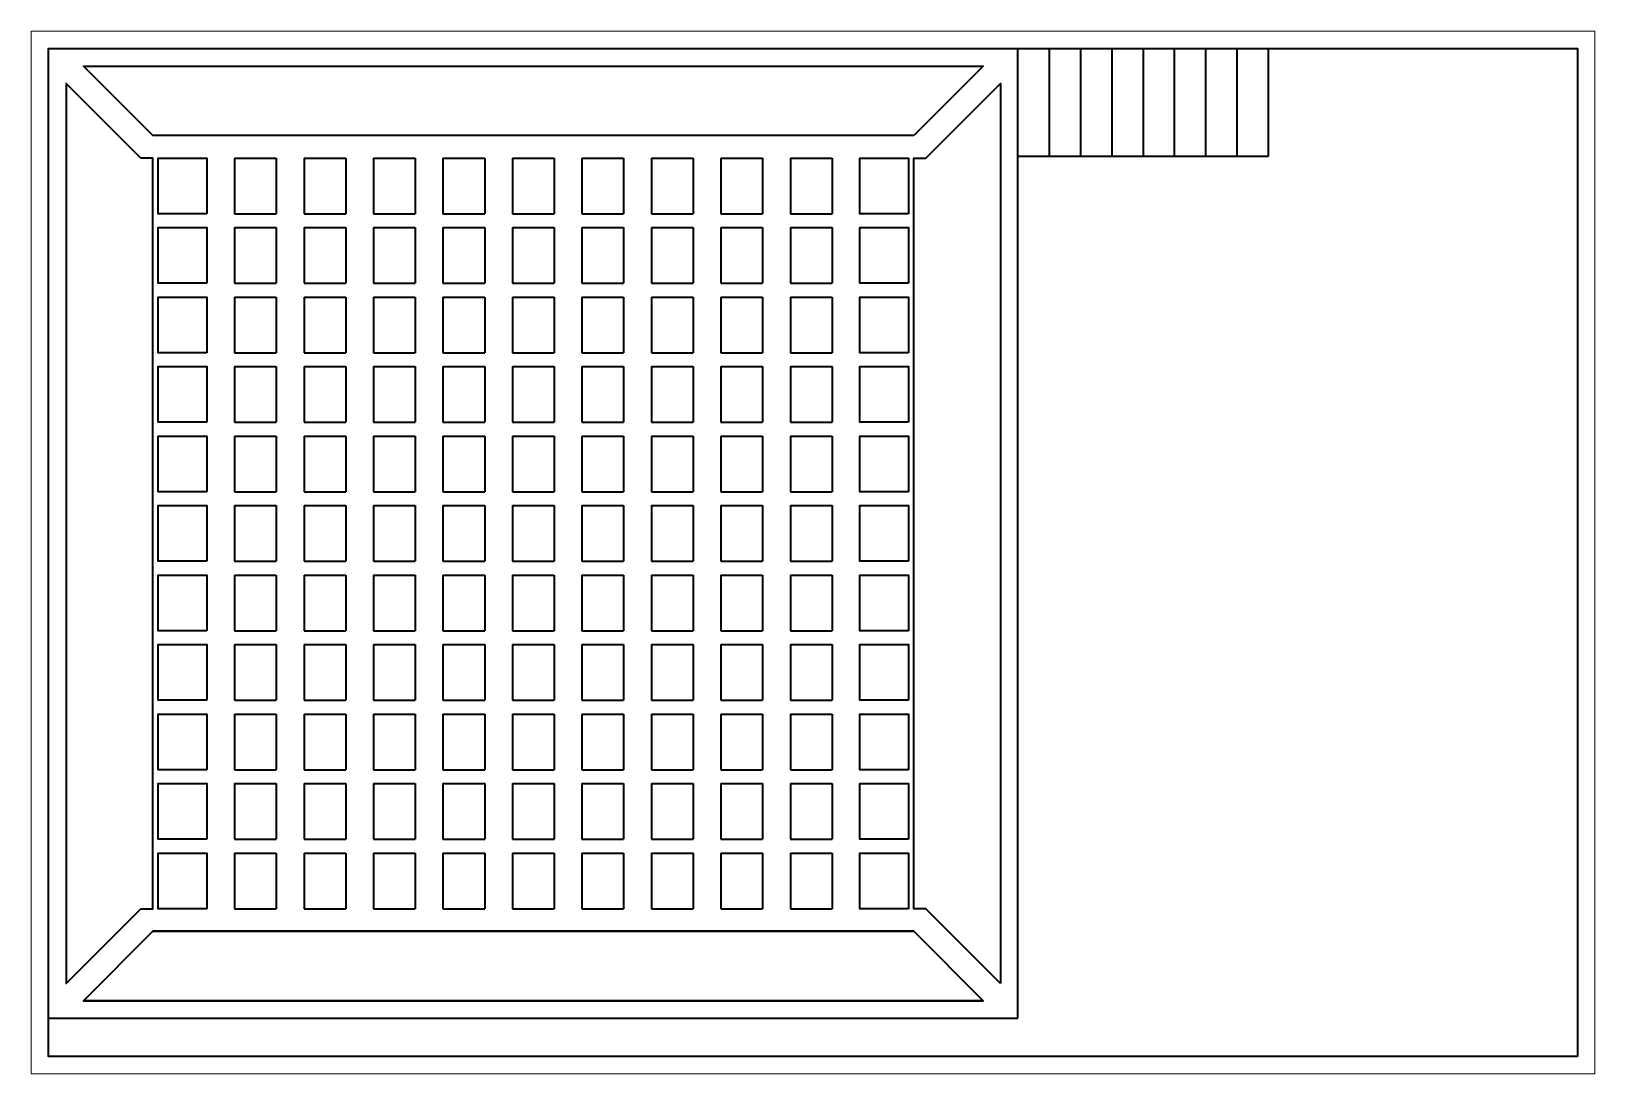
# Model space of a CAD drawing. Header units: inches. Extents: x -1539 to -150, y 1600 to 2524.
# Drawn here: x -1538.7 to -1088.7, y 1900.3 to 2200.3 of the extents above; entities that cross this region are included whole.
import ezdxf

# ---------------------------------------------------------------- set-up
doc = ezdxf.new("R2010")
doc.units = ezdxf.units.IN
doc.header["$MEASUREMENT"] = 0
doc.layers.add('01_SNIJLIJNEN', color=7, linetype='Continuous')
doc.layers.add('04_WERKBLAD', color=7, linetype='Continuous')

# ---------------------------------------------------------------- blocks, each defined once
blk = doc.blocks.new('block 3')
at = {"layer": '01_SNIJLIJNEN', "color": 177, "lineweight": 35, "true_color": 0x2e3191}
for points in [[(-1480.19, 2163.84), (-1468.19, 2163.84)], [(-1480.19, 2163.84), (-1480.19, 2147.84)], [(-1468.19, 2163.84), (-1468.19, 2147.84)], [(-1480.19, 2147.84), (-1468.19, 2147.84)]]:
    blk.add_lwpolyline(points, dxfattribs=at)
blk = doc.blocks.new('block 4')
at = {"layer": '01_SNIJLIJNEN', "color": 177, "lineweight": 35, "true_color": 0x2e3191}
for points in [[(-1460.19, 2163.84), (-1448.19, 2163.84)], [(-1460.19, 2163.84), (-1460.19, 2147.84)], [(-1448.19, 2163.84), (-1448.19, 2147.84)], [(-1460.19, 2147.84), (-1448.19, 2147.84)]]:
    blk.add_lwpolyline(points, dxfattribs=at)
blk = doc.blocks.new('block 5')
at = {"layer": '01_SNIJLIJNEN', "color": 177, "lineweight": 35, "true_color": 0x2e3191}
for points in [[(-1440.19, 2163.84), (-1428.19, 2163.84)], [(-1440.19, 2163.84), (-1440.19, 2147.84)], [(-1428.19, 2163.84), (-1428.19, 2147.84)], [(-1440.19, 2147.84), (-1428.19, 2147.84)]]:
    blk.add_lwpolyline(points, dxfattribs=at)
blk = doc.blocks.new('block 6')
at = {"layer": '01_SNIJLIJNEN', "color": 177, "lineweight": 35, "true_color": 0x2e3191}
for points in [[(-1420.19, 2163.84), (-1408.19, 2163.84)], [(-1420.19, 2163.84), (-1420.19, 2147.84)], [(-1408.19, 2163.84), (-1408.19, 2147.84)], [(-1420.19, 2147.84), (-1408.19, 2147.84)]]:
    blk.add_lwpolyline(points, dxfattribs=at)
blk = doc.blocks.new('block 7')
at = {"layer": '01_SNIJLIJNEN', "color": 177, "lineweight": 35, "true_color": 0x2e3191}
for points in [[(-1400.19, 2163.84), (-1388.19, 2163.84)], [(-1400.19, 2163.84), (-1400.19, 2147.84)], [(-1388.19, 2163.84), (-1388.19, 2147.84)], [(-1400.19, 2147.84), (-1388.19, 2147.84)]]:
    blk.add_lwpolyline(points, dxfattribs=at)
blk = doc.blocks.new('block 8')
at = {"layer": '01_SNIJLIJNEN', "color": 177, "lineweight": 35, "true_color": 0x2e3191}
for points in [[(-1380.19, 2163.84), (-1368.19, 2163.84)], [(-1380.19, 2163.84), (-1380.19, 2147.84)], [(-1368.19, 2163.84), (-1368.19, 2147.84)], [(-1380.19, 2147.84), (-1368.19, 2147.84)]]:
    blk.add_lwpolyline(points, dxfattribs=at)
blk = doc.blocks.new('block 9')
at = {"layer": '01_SNIJLIJNEN', "color": 177, "lineweight": 35, "true_color": 0x2e3191}
for points in [[(-1360.19, 2163.84), (-1348.19, 2163.84)], [(-1360.19, 2163.84), (-1360.19, 2147.84)], [(-1348.19, 2163.84), (-1348.19, 2147.84)], [(-1360.19, 2147.84), (-1348.19, 2147.84)]]:
    blk.add_lwpolyline(points, dxfattribs=at)
blk = doc.blocks.new('block 10')
at = {"layer": '01_SNIJLIJNEN', "color": 177, "lineweight": 35, "true_color": 0x2e3191}
for points in [[(-1340.19, 2163.84), (-1328.19, 2163.84)], [(-1340.19, 2163.84), (-1340.19, 2147.84)], [(-1328.19, 2163.84), (-1328.19, 2147.84)], [(-1340.19, 2147.84), (-1328.19, 2147.84)]]:
    blk.add_lwpolyline(points, dxfattribs=at)
blk = doc.blocks.new('block 11')
at = {"layer": '01_SNIJLIJNEN', "color": 177, "lineweight": 35, "true_color": 0x2e3191}
for points in [[(-1320.19, 2163.84), (-1308.19, 2163.84)], [(-1320.19, 2163.84), (-1320.19, 2147.84)], [(-1308.19, 2163.84), (-1308.19, 2147.84)], [(-1320.19, 2147.84), (-1308.19, 2147.84)]]:
    blk.add_lwpolyline(points, dxfattribs=at)
blk = doc.blocks.new('block 2')
at = {"layer": '01_SNIJLIJNEN', "color": 177, "lineweight": 35, "true_color": 0x2e3191}
for points in [[(-1488.19, 2147.84), (-1502.19, 2147.84), (-1502.19, 2163.84), (-1488.19, 2163.84), (-1488.19, 2147.84)], [(-1286.19, 2147.84), (-1300.19, 2147.84), (-1300.19, 2163.84), (-1286.19, 2163.84), (-1286.19, 2147.84)]]:
    blk.add_lwpolyline(points, dxfattribs=at)
at = {"layer": '01_SNIJLIJNEN'}
for name in ['block 3', 'block 4', 'block 5', 'block 6', 'block 7', 'block 8', 'block 9', 'block 10', 'block 11']:
    blk.add_blockref(name, (0, 0), dxfattribs=at)
blk = doc.blocks.new('block 13')
at = {"layer": '01_SNIJLIJNEN', "color": 177, "lineweight": 35, "true_color": 0x2e3191}
for points in [[(-1480.19, 2143.84), (-1468.19, 2143.84)], [(-1480.19, 2143.84), (-1480.19, 2127.84)], [(-1468.19, 2143.84), (-1468.19, 2127.84)], [(-1480.19, 2127.84), (-1468.19, 2127.84)]]:
    blk.add_lwpolyline(points, dxfattribs=at)
blk = doc.blocks.new('block 14')
at = {"layer": '01_SNIJLIJNEN', "color": 177, "lineweight": 35, "true_color": 0x2e3191}
for points in [[(-1460.19, 2143.84), (-1448.19, 2143.84)], [(-1460.19, 2143.84), (-1460.19, 2127.84)], [(-1448.19, 2143.84), (-1448.19, 2127.84)], [(-1460.19, 2127.84), (-1448.19, 2127.84)]]:
    blk.add_lwpolyline(points, dxfattribs=at)
blk = doc.blocks.new('block 15')
at = {"layer": '01_SNIJLIJNEN', "color": 177, "lineweight": 35, "true_color": 0x2e3191}
for points in [[(-1440.19, 2143.84), (-1428.19, 2143.84)], [(-1440.19, 2143.84), (-1440.19, 2127.84)], [(-1428.19, 2143.84), (-1428.19, 2127.84)], [(-1440.19, 2127.84), (-1428.19, 2127.84)]]:
    blk.add_lwpolyline(points, dxfattribs=at)
blk = doc.blocks.new('block 16')
at = {"layer": '01_SNIJLIJNEN', "color": 177, "lineweight": 35, "true_color": 0x2e3191}
for points in [[(-1420.19, 2143.84), (-1408.19, 2143.84)], [(-1420.19, 2143.84), (-1420.19, 2127.84)], [(-1408.19, 2143.84), (-1408.19, 2127.84)], [(-1420.19, 2127.84), (-1408.19, 2127.84)]]:
    blk.add_lwpolyline(points, dxfattribs=at)
blk = doc.blocks.new('block 17')
at = {"layer": '01_SNIJLIJNEN', "color": 177, "lineweight": 35, "true_color": 0x2e3191}
for points in [[(-1400.19, 2143.84), (-1388.19, 2143.84)], [(-1400.19, 2143.84), (-1400.19, 2127.84)], [(-1388.19, 2143.84), (-1388.19, 2127.84)], [(-1400.19, 2127.84), (-1388.19, 2127.84)]]:
    blk.add_lwpolyline(points, dxfattribs=at)
blk = doc.blocks.new('block 18')
at = {"layer": '01_SNIJLIJNEN', "color": 177, "lineweight": 35, "true_color": 0x2e3191}
for points in [[(-1380.19, 2143.84), (-1368.19, 2143.84)], [(-1380.19, 2143.84), (-1380.19, 2127.84)], [(-1368.19, 2143.84), (-1368.19, 2127.84)], [(-1380.19, 2127.84), (-1368.19, 2127.84)]]:
    blk.add_lwpolyline(points, dxfattribs=at)
blk = doc.blocks.new('block 19')
at = {"layer": '01_SNIJLIJNEN', "color": 177, "lineweight": 35, "true_color": 0x2e3191}
for points in [[(-1360.19, 2143.84), (-1348.19, 2143.84)], [(-1360.19, 2143.84), (-1360.19, 2127.84)], [(-1348.19, 2143.84), (-1348.19, 2127.84)], [(-1360.19, 2127.84), (-1348.19, 2127.84)]]:
    blk.add_lwpolyline(points, dxfattribs=at)
blk = doc.blocks.new('block 20')
at = {"layer": '01_SNIJLIJNEN', "color": 177, "lineweight": 35, "true_color": 0x2e3191}
for points in [[(-1340.19, 2143.84), (-1328.19, 2143.84)], [(-1340.19, 2143.84), (-1340.19, 2127.84)], [(-1328.19, 2143.84), (-1328.19, 2127.84)], [(-1340.19, 2127.84), (-1328.19, 2127.84)]]:
    blk.add_lwpolyline(points, dxfattribs=at)
blk = doc.blocks.new('block 21')
at = {"layer": '01_SNIJLIJNEN', "color": 177, "lineweight": 35, "true_color": 0x2e3191}
for points in [[(-1320.19, 2143.84), (-1308.19, 2143.84)], [(-1320.19, 2143.84), (-1320.19, 2127.84)], [(-1308.19, 2143.84), (-1308.19, 2127.84)], [(-1320.19, 2127.84), (-1308.19, 2127.84)]]:
    blk.add_lwpolyline(points, dxfattribs=at)
blk = doc.blocks.new('block 12')
at = {"layer": '01_SNIJLIJNEN', "color": 177, "lineweight": 35, "true_color": 0x2e3191}
for points in [[(-1488.19, 2127.84), (-1502.19, 2127.84), (-1502.19, 2143.84), (-1488.19, 2143.84), (-1488.19, 2127.84)], [(-1286.19, 2127.84), (-1300.19, 2127.84), (-1300.19, 2143.84), (-1286.19, 2143.84), (-1286.19, 2127.84)]]:
    blk.add_lwpolyline(points, dxfattribs=at)
at = {"layer": '01_SNIJLIJNEN'}
for name in ['block 13', 'block 14', 'block 15', 'block 16', 'block 17', 'block 18', 'block 19', 'block 20', 'block 21']:
    blk.add_blockref(name, (0, 0), dxfattribs=at)
blk = doc.blocks.new('block 23')
at = {"layer": '01_SNIJLIJNEN', "color": 177, "lineweight": 35, "true_color": 0x2e3191}
for points in [[(-1480.19, 2123.84), (-1468.19, 2123.84)], [(-1480.19, 2123.84), (-1480.19, 2107.84)], [(-1468.19, 2123.84), (-1468.19, 2107.84)], [(-1480.19, 2107.84), (-1468.19, 2107.84)]]:
    blk.add_lwpolyline(points, dxfattribs=at)
blk = doc.blocks.new('block 24')
at = {"layer": '01_SNIJLIJNEN', "color": 177, "lineweight": 35, "true_color": 0x2e3191}
for points in [[(-1460.19, 2123.84), (-1448.19, 2123.84)], [(-1460.19, 2123.84), (-1460.19, 2107.84)], [(-1448.19, 2123.84), (-1448.19, 2107.84)], [(-1460.19, 2107.84), (-1448.19, 2107.84)]]:
    blk.add_lwpolyline(points, dxfattribs=at)
blk = doc.blocks.new('block 25')
at = {"layer": '01_SNIJLIJNEN', "color": 177, "lineweight": 35, "true_color": 0x2e3191}
for points in [[(-1440.19, 2123.84), (-1428.19, 2123.84)], [(-1440.19, 2123.84), (-1440.19, 2107.84)], [(-1428.19, 2123.84), (-1428.19, 2107.84)], [(-1440.19, 2107.84), (-1428.19, 2107.84)]]:
    blk.add_lwpolyline(points, dxfattribs=at)
blk = doc.blocks.new('block 26')
at = {"layer": '01_SNIJLIJNEN', "color": 177, "lineweight": 35, "true_color": 0x2e3191}
for points in [[(-1420.19, 2123.84), (-1408.19, 2123.84)], [(-1420.19, 2123.84), (-1420.19, 2107.84)], [(-1408.19, 2123.84), (-1408.19, 2107.84)], [(-1420.19, 2107.84), (-1408.19, 2107.84)]]:
    blk.add_lwpolyline(points, dxfattribs=at)
blk = doc.blocks.new('block 27')
at = {"layer": '01_SNIJLIJNEN', "color": 177, "lineweight": 35, "true_color": 0x2e3191}
for points in [[(-1400.19, 2123.84), (-1388.19, 2123.84)], [(-1400.19, 2123.84), (-1400.19, 2107.84)], [(-1388.19, 2123.84), (-1388.19, 2107.84)], [(-1400.19, 2107.84), (-1388.19, 2107.84)]]:
    blk.add_lwpolyline(points, dxfattribs=at)
blk = doc.blocks.new('block 28')
at = {"layer": '01_SNIJLIJNEN', "color": 177, "lineweight": 35, "true_color": 0x2e3191}
for points in [[(-1380.19, 2123.84), (-1368.19, 2123.84)], [(-1380.19, 2123.84), (-1380.19, 2107.84)], [(-1368.19, 2123.84), (-1368.19, 2107.84)], [(-1380.19, 2107.84), (-1368.19, 2107.84)]]:
    blk.add_lwpolyline(points, dxfattribs=at)
blk = doc.blocks.new('block 29')
at = {"layer": '01_SNIJLIJNEN', "color": 177, "lineweight": 35, "true_color": 0x2e3191}
for points in [[(-1360.19, 2123.84), (-1348.19, 2123.84)], [(-1360.19, 2123.84), (-1360.19, 2107.84)], [(-1348.19, 2123.84), (-1348.19, 2107.84)], [(-1360.19, 2107.84), (-1348.19, 2107.84)]]:
    blk.add_lwpolyline(points, dxfattribs=at)
blk = doc.blocks.new('block 30')
at = {"layer": '01_SNIJLIJNEN', "color": 177, "lineweight": 35, "true_color": 0x2e3191}
for points in [[(-1340.19, 2123.84), (-1328.19, 2123.84)], [(-1340.19, 2123.84), (-1340.19, 2107.84)], [(-1328.19, 2123.84), (-1328.19, 2107.84)], [(-1340.19, 2107.84), (-1328.19, 2107.84)]]:
    blk.add_lwpolyline(points, dxfattribs=at)
blk = doc.blocks.new('block 31')
at = {"layer": '01_SNIJLIJNEN', "color": 177, "lineweight": 35, "true_color": 0x2e3191}
for points in [[(-1320.19, 2123.84), (-1308.19, 2123.84)], [(-1320.19, 2123.84), (-1320.19, 2107.84)], [(-1308.19, 2123.84), (-1308.19, 2107.84)], [(-1320.19, 2107.84), (-1308.19, 2107.84)]]:
    blk.add_lwpolyline(points, dxfattribs=at)
blk = doc.blocks.new('block 22')
at = {"layer": '01_SNIJLIJNEN', "color": 177, "lineweight": 35, "true_color": 0x2e3191}
for points in [[(-1488.19, 2107.84), (-1502.19, 2107.84), (-1502.19, 2123.84), (-1488.19, 2123.84), (-1488.19, 2107.84)], [(-1286.19, 2107.84), (-1300.19, 2107.84), (-1300.19, 2123.84), (-1286.19, 2123.84), (-1286.19, 2107.84)]]:
    blk.add_lwpolyline(points, dxfattribs=at)
at = {"layer": '01_SNIJLIJNEN'}
for name in ['block 23', 'block 24', 'block 25', 'block 26', 'block 27', 'block 28', 'block 29', 'block 30', 'block 31']:
    blk.add_blockref(name, (0, 0), dxfattribs=at)
blk = doc.blocks.new('block 33')
at = {"layer": '01_SNIJLIJNEN', "color": 177, "lineweight": 35, "true_color": 0x2e3191}
for points in [[(-1480.19, 2103.84), (-1468.19, 2103.84)], [(-1480.19, 2103.84), (-1480.19, 2087.84)], [(-1468.19, 2103.84), (-1468.19, 2087.84)], [(-1480.19, 2087.84), (-1468.19, 2087.84)]]:
    blk.add_lwpolyline(points, dxfattribs=at)
blk = doc.blocks.new('block 34')
at = {"layer": '01_SNIJLIJNEN', "color": 177, "lineweight": 35, "true_color": 0x2e3191}
for points in [[(-1460.19, 2103.84), (-1448.19, 2103.84)], [(-1460.19, 2103.84), (-1460.19, 2087.84)], [(-1448.19, 2103.84), (-1448.19, 2087.84)], [(-1460.19, 2087.84), (-1448.19, 2087.84)]]:
    blk.add_lwpolyline(points, dxfattribs=at)
blk = doc.blocks.new('block 35')
at = {"layer": '01_SNIJLIJNEN', "color": 177, "lineweight": 35, "true_color": 0x2e3191}
for points in [[(-1440.19, 2103.84), (-1428.19, 2103.84)], [(-1440.19, 2103.84), (-1440.19, 2087.84)], [(-1428.19, 2103.84), (-1428.19, 2087.84)], [(-1440.19, 2087.84), (-1428.19, 2087.84)]]:
    blk.add_lwpolyline(points, dxfattribs=at)
blk = doc.blocks.new('block 36')
at = {"layer": '01_SNIJLIJNEN', "color": 177, "lineweight": 35, "true_color": 0x2e3191}
for points in [[(-1420.19, 2103.84), (-1408.19, 2103.84)], [(-1420.19, 2103.84), (-1420.19, 2087.84)], [(-1408.19, 2103.84), (-1408.19, 2087.84)], [(-1420.19, 2087.84), (-1408.19, 2087.84)]]:
    blk.add_lwpolyline(points, dxfattribs=at)
blk = doc.blocks.new('block 37')
at = {"layer": '01_SNIJLIJNEN', "color": 177, "lineweight": 35, "true_color": 0x2e3191}
for points in [[(-1400.19, 2103.84), (-1388.19, 2103.84)], [(-1400.19, 2103.84), (-1400.19, 2087.84)], [(-1388.19, 2103.84), (-1388.19, 2087.84)], [(-1400.19, 2087.84), (-1388.19, 2087.84)]]:
    blk.add_lwpolyline(points, dxfattribs=at)
blk = doc.blocks.new('block 38')
at = {"layer": '01_SNIJLIJNEN', "color": 177, "lineweight": 35, "true_color": 0x2e3191}
for points in [[(-1380.19, 2103.84), (-1368.19, 2103.84)], [(-1380.19, 2103.84), (-1380.19, 2087.84)], [(-1368.19, 2103.84), (-1368.19, 2087.84)], [(-1380.19, 2087.84), (-1368.19, 2087.84)]]:
    blk.add_lwpolyline(points, dxfattribs=at)
blk = doc.blocks.new('block 39')
at = {"layer": '01_SNIJLIJNEN', "color": 177, "lineweight": 35, "true_color": 0x2e3191}
for points in [[(-1360.19, 2103.84), (-1348.19, 2103.84)], [(-1360.19, 2103.84), (-1360.19, 2087.84)], [(-1348.19, 2103.84), (-1348.19, 2087.84)], [(-1360.19, 2087.84), (-1348.19, 2087.84)]]:
    blk.add_lwpolyline(points, dxfattribs=at)
blk = doc.blocks.new('block 40')
at = {"layer": '01_SNIJLIJNEN', "color": 177, "lineweight": 35, "true_color": 0x2e3191}
for points in [[(-1340.19, 2103.84), (-1328.19, 2103.84)], [(-1340.19, 2103.84), (-1340.19, 2087.84)], [(-1328.19, 2103.84), (-1328.19, 2087.84)], [(-1340.19, 2087.84), (-1328.19, 2087.84)]]:
    blk.add_lwpolyline(points, dxfattribs=at)
blk = doc.blocks.new('block 41')
at = {"layer": '01_SNIJLIJNEN', "color": 177, "lineweight": 35, "true_color": 0x2e3191}
for points in [[(-1320.19, 2103.84), (-1308.19, 2103.84)], [(-1320.19, 2103.84), (-1320.19, 2087.84)], [(-1308.19, 2103.84), (-1308.19, 2087.84)], [(-1320.19, 2087.84), (-1308.19, 2087.84)]]:
    blk.add_lwpolyline(points, dxfattribs=at)
blk = doc.blocks.new('block 32')
at = {"layer": '01_SNIJLIJNEN', "color": 177, "lineweight": 35, "true_color": 0x2e3191}
for points in [[(-1488.19, 2087.84), (-1502.19, 2087.84), (-1502.19, 2103.84), (-1488.19, 2103.84), (-1488.19, 2087.84)], [(-1286.19, 2087.84), (-1300.19, 2087.84), (-1300.19, 2103.84), (-1286.19, 2103.84), (-1286.19, 2087.84)]]:
    blk.add_lwpolyline(points, dxfattribs=at)
at = {"layer": '01_SNIJLIJNEN'}
for name in ['block 33', 'block 34', 'block 35', 'block 36', 'block 37', 'block 38', 'block 39', 'block 40', 'block 41']:
    blk.add_blockref(name, (0, 0), dxfattribs=at)
blk = doc.blocks.new('block 43')
at = {"layer": '01_SNIJLIJNEN', "color": 177, "lineweight": 35, "true_color": 0x2e3191}
for points in [[(-1480.19, 2083.84), (-1468.19, 2083.84)], [(-1480.19, 2083.84), (-1480.19, 2067.84)], [(-1468.19, 2083.84), (-1468.19, 2067.84)], [(-1480.19, 2067.84), (-1468.19, 2067.84)]]:
    blk.add_lwpolyline(points, dxfattribs=at)
blk = doc.blocks.new('block 44')
at = {"layer": '01_SNIJLIJNEN', "color": 177, "lineweight": 35, "true_color": 0x2e3191}
for points in [[(-1460.19, 2083.84), (-1448.19, 2083.84)], [(-1460.19, 2083.84), (-1460.19, 2067.84)], [(-1448.19, 2083.84), (-1448.19, 2067.84)], [(-1460.19, 2067.84), (-1448.19, 2067.84)]]:
    blk.add_lwpolyline(points, dxfattribs=at)
blk = doc.blocks.new('block 45')
at = {"layer": '01_SNIJLIJNEN', "color": 177, "lineweight": 35, "true_color": 0x2e3191}
for points in [[(-1440.19, 2083.84), (-1428.19, 2083.84)], [(-1440.19, 2083.84), (-1440.19, 2067.84)], [(-1428.19, 2083.84), (-1428.19, 2067.84)], [(-1440.19, 2067.84), (-1428.19, 2067.84)]]:
    blk.add_lwpolyline(points, dxfattribs=at)
blk = doc.blocks.new('block 46')
at = {"layer": '01_SNIJLIJNEN', "color": 177, "lineweight": 35, "true_color": 0x2e3191}
for points in [[(-1420.19, 2083.84), (-1408.19, 2083.84)], [(-1420.19, 2083.84), (-1420.19, 2067.84)], [(-1408.19, 2083.84), (-1408.19, 2067.84)], [(-1420.19, 2067.84), (-1408.19, 2067.84)]]:
    blk.add_lwpolyline(points, dxfattribs=at)
blk = doc.blocks.new('block 47')
at = {"layer": '01_SNIJLIJNEN', "color": 177, "lineweight": 35, "true_color": 0x2e3191}
for points in [[(-1400.19, 2083.84), (-1388.19, 2083.84)], [(-1400.19, 2083.84), (-1400.19, 2067.84)], [(-1388.19, 2083.84), (-1388.19, 2067.84)], [(-1400.19, 2067.84), (-1388.19, 2067.84)]]:
    blk.add_lwpolyline(points, dxfattribs=at)
blk = doc.blocks.new('block 48')
at = {"layer": '01_SNIJLIJNEN', "color": 177, "lineweight": 35, "true_color": 0x2e3191}
for points in [[(-1380.19, 2083.84), (-1368.19, 2083.84)], [(-1380.19, 2083.84), (-1380.19, 2067.84)], [(-1368.19, 2083.84), (-1368.19, 2067.84)], [(-1380.19, 2067.84), (-1368.19, 2067.84)]]:
    blk.add_lwpolyline(points, dxfattribs=at)
blk = doc.blocks.new('block 49')
at = {"layer": '01_SNIJLIJNEN', "color": 177, "lineweight": 35, "true_color": 0x2e3191}
for points in [[(-1360.19, 2083.84), (-1348.19, 2083.84)], [(-1360.19, 2083.84), (-1360.19, 2067.84)], [(-1348.19, 2083.84), (-1348.19, 2067.84)], [(-1360.19, 2067.84), (-1348.19, 2067.84)]]:
    blk.add_lwpolyline(points, dxfattribs=at)
blk = doc.blocks.new('block 50')
at = {"layer": '01_SNIJLIJNEN', "color": 177, "lineweight": 35, "true_color": 0x2e3191}
for points in [[(-1340.19, 2083.84), (-1328.19, 2083.84)], [(-1340.19, 2083.84), (-1340.19, 2067.84)], [(-1328.19, 2083.84), (-1328.19, 2067.84)], [(-1340.19, 2067.84), (-1328.19, 2067.84)]]:
    blk.add_lwpolyline(points, dxfattribs=at)
blk = doc.blocks.new('block 51')
at = {"layer": '01_SNIJLIJNEN', "color": 177, "lineweight": 35, "true_color": 0x2e3191}
for points in [[(-1320.19, 2083.84), (-1308.19, 2083.84)], [(-1320.19, 2083.84), (-1320.19, 2067.84)], [(-1308.19, 2083.84), (-1308.19, 2067.84)], [(-1320.19, 2067.84), (-1308.19, 2067.84)]]:
    blk.add_lwpolyline(points, dxfattribs=at)
blk = doc.blocks.new('block 42')
at = {"layer": '01_SNIJLIJNEN', "color": 177, "lineweight": 35, "true_color": 0x2e3191}
for points in [[(-1488.19, 2067.84), (-1502.19, 2067.84), (-1502.19, 2083.84), (-1488.19, 2083.84), (-1488.19, 2067.84)], [(-1286.19, 2067.84), (-1300.19, 2067.84), (-1300.19, 2083.84), (-1286.19, 2083.84), (-1286.19, 2067.84)]]:
    blk.add_lwpolyline(points, dxfattribs=at)
at = {"layer": '01_SNIJLIJNEN'}
for name in ['block 43', 'block 44', 'block 45', 'block 46', 'block 47', 'block 48', 'block 49', 'block 50', 'block 51']:
    blk.add_blockref(name, (0, 0), dxfattribs=at)
blk = doc.blocks.new('block 53')
at = {"layer": '01_SNIJLIJNEN', "color": 177, "lineweight": 35, "true_color": 0x2e3191}
for points in [[(-1480.19, 2063.84), (-1468.19, 2063.84)], [(-1480.19, 2063.84), (-1480.19, 2047.84)], [(-1468.19, 2063.84), (-1468.19, 2047.84)], [(-1480.19, 2047.84), (-1468.19, 2047.84)]]:
    blk.add_lwpolyline(points, dxfattribs=at)
blk = doc.blocks.new('block 54')
at = {"layer": '01_SNIJLIJNEN', "color": 177, "lineweight": 35, "true_color": 0x2e3191}
for points in [[(-1460.19, 2063.84), (-1448.19, 2063.84)], [(-1460.19, 2063.84), (-1460.19, 2047.84)], [(-1448.19, 2063.84), (-1448.19, 2047.84)], [(-1460.19, 2047.84), (-1448.19, 2047.84)]]:
    blk.add_lwpolyline(points, dxfattribs=at)
blk = doc.blocks.new('block 55')
at = {"layer": '01_SNIJLIJNEN', "color": 177, "lineweight": 35, "true_color": 0x2e3191}
for points in [[(-1440.19, 2063.84), (-1428.19, 2063.84)], [(-1440.19, 2063.84), (-1440.19, 2047.84)], [(-1428.19, 2063.84), (-1428.19, 2047.84)], [(-1440.19, 2047.84), (-1428.19, 2047.84)]]:
    blk.add_lwpolyline(points, dxfattribs=at)
blk = doc.blocks.new('block 56')
at = {"layer": '01_SNIJLIJNEN', "color": 177, "lineweight": 35, "true_color": 0x2e3191}
for points in [[(-1420.19, 2063.84), (-1408.19, 2063.84)], [(-1420.19, 2063.84), (-1420.19, 2047.84)], [(-1408.19, 2063.84), (-1408.19, 2047.84)], [(-1420.19, 2047.84), (-1408.19, 2047.84)]]:
    blk.add_lwpolyline(points, dxfattribs=at)
blk = doc.blocks.new('block 57')
at = {"layer": '01_SNIJLIJNEN', "color": 177, "lineweight": 35, "true_color": 0x2e3191}
for points in [[(-1400.19, 2063.84), (-1388.19, 2063.84)], [(-1400.19, 2063.84), (-1400.19, 2047.84)], [(-1388.19, 2063.84), (-1388.19, 2047.84)], [(-1400.19, 2047.84), (-1388.19, 2047.84)]]:
    blk.add_lwpolyline(points, dxfattribs=at)
blk = doc.blocks.new('block 58')
at = {"layer": '01_SNIJLIJNEN', "color": 177, "lineweight": 35, "true_color": 0x2e3191}
for points in [[(-1380.19, 2063.84), (-1368.19, 2063.84)], [(-1380.19, 2063.84), (-1380.19, 2047.84)], [(-1368.19, 2063.84), (-1368.19, 2047.84)], [(-1380.19, 2047.84), (-1368.19, 2047.84)]]:
    blk.add_lwpolyline(points, dxfattribs=at)
blk = doc.blocks.new('block 59')
at = {"layer": '01_SNIJLIJNEN', "color": 177, "lineweight": 35, "true_color": 0x2e3191}
for points in [[(-1360.19, 2063.84), (-1348.19, 2063.84)], [(-1360.19, 2063.84), (-1360.19, 2047.84)], [(-1348.19, 2063.84), (-1348.19, 2047.84)], [(-1360.19, 2047.84), (-1348.19, 2047.84)]]:
    blk.add_lwpolyline(points, dxfattribs=at)
blk = doc.blocks.new('block 60')
at = {"layer": '01_SNIJLIJNEN', "color": 177, "lineweight": 35, "true_color": 0x2e3191}
for points in [[(-1340.19, 2063.84), (-1328.19, 2063.84)], [(-1340.19, 2063.84), (-1340.19, 2047.84)], [(-1328.19, 2063.84), (-1328.19, 2047.84)], [(-1340.19, 2047.84), (-1328.19, 2047.84)]]:
    blk.add_lwpolyline(points, dxfattribs=at)
blk = doc.blocks.new('block 61')
at = {"layer": '01_SNIJLIJNEN', "color": 177, "lineweight": 35, "true_color": 0x2e3191}
for points in [[(-1320.19, 2063.84), (-1308.19, 2063.84)], [(-1320.19, 2063.84), (-1320.19, 2047.84)], [(-1308.19, 2063.84), (-1308.19, 2047.84)], [(-1320.19, 2047.84), (-1308.19, 2047.84)]]:
    blk.add_lwpolyline(points, dxfattribs=at)
blk = doc.blocks.new('block 52')
at = {"layer": '01_SNIJLIJNEN', "color": 177, "lineweight": 35, "true_color": 0x2e3191}
for points in [[(-1488.19, 2047.84), (-1502.19, 2047.84), (-1502.19, 2063.84), (-1488.19, 2063.84), (-1488.19, 2047.84)], [(-1286.19, 2047.84), (-1300.19, 2047.84), (-1300.19, 2063.84), (-1286.19, 2063.84), (-1286.19, 2047.84)]]:
    blk.add_lwpolyline(points, dxfattribs=at)
at = {"layer": '01_SNIJLIJNEN'}
for name in ['block 53', 'block 54', 'block 55', 'block 56', 'block 57', 'block 58', 'block 59', 'block 60', 'block 61']:
    blk.add_blockref(name, (0, 0), dxfattribs=at)
blk = doc.blocks.new('block 63')
at = {"layer": '01_SNIJLIJNEN', "color": 177, "lineweight": 35, "true_color": 0x2e3191}
for points in [[(-1480.19, 2043.84), (-1468.19, 2043.84)], [(-1480.19, 2043.84), (-1480.19, 2027.84)], [(-1468.19, 2043.84), (-1468.19, 2027.84)], [(-1480.19, 2027.84), (-1468.19, 2027.84)]]:
    blk.add_lwpolyline(points, dxfattribs=at)
blk = doc.blocks.new('block 64')
at = {"layer": '01_SNIJLIJNEN', "color": 177, "lineweight": 35, "true_color": 0x2e3191}
for points in [[(-1460.19, 2043.84), (-1448.19, 2043.84)], [(-1460.19, 2043.84), (-1460.19, 2027.84)], [(-1448.19, 2043.84), (-1448.19, 2027.84)], [(-1460.19, 2027.84), (-1448.19, 2027.84)]]:
    blk.add_lwpolyline(points, dxfattribs=at)
blk = doc.blocks.new('block 65')
at = {"layer": '01_SNIJLIJNEN', "color": 177, "lineweight": 35, "true_color": 0x2e3191}
for points in [[(-1440.19, 2043.84), (-1428.19, 2043.84)], [(-1440.19, 2043.84), (-1440.19, 2027.84)], [(-1428.19, 2043.84), (-1428.19, 2027.84)], [(-1440.19, 2027.84), (-1428.19, 2027.84)]]:
    blk.add_lwpolyline(points, dxfattribs=at)
blk = doc.blocks.new('block 66')
at = {"layer": '01_SNIJLIJNEN', "color": 177, "lineweight": 35, "true_color": 0x2e3191}
for points in [[(-1420.19, 2043.84), (-1408.19, 2043.84)], [(-1420.19, 2043.84), (-1420.19, 2027.84)], [(-1408.19, 2043.84), (-1408.19, 2027.84)], [(-1420.19, 2027.84), (-1408.19, 2027.84)]]:
    blk.add_lwpolyline(points, dxfattribs=at)
blk = doc.blocks.new('block 67')
at = {"layer": '01_SNIJLIJNEN', "color": 177, "lineweight": 35, "true_color": 0x2e3191}
for points in [[(-1400.19, 2043.84), (-1388.19, 2043.84)], [(-1400.19, 2043.84), (-1400.19, 2027.84)], [(-1388.19, 2043.84), (-1388.19, 2027.84)], [(-1400.19, 2027.84), (-1388.19, 2027.84)]]:
    blk.add_lwpolyline(points, dxfattribs=at)
blk = doc.blocks.new('block 68')
at = {"layer": '01_SNIJLIJNEN', "color": 177, "lineweight": 35, "true_color": 0x2e3191}
for points in [[(-1380.19, 2043.84), (-1368.19, 2043.84)], [(-1380.19, 2043.84), (-1380.19, 2027.84)], [(-1368.19, 2043.84), (-1368.19, 2027.84)], [(-1380.19, 2027.84), (-1368.19, 2027.84)]]:
    blk.add_lwpolyline(points, dxfattribs=at)
blk = doc.blocks.new('block 69')
at = {"layer": '01_SNIJLIJNEN', "color": 177, "lineweight": 35, "true_color": 0x2e3191}
for points in [[(-1360.19, 2043.84), (-1348.19, 2043.84)], [(-1360.19, 2043.84), (-1360.19, 2027.84)], [(-1348.19, 2043.84), (-1348.19, 2027.84)], [(-1360.19, 2027.84), (-1348.19, 2027.84)]]:
    blk.add_lwpolyline(points, dxfattribs=at)
blk = doc.blocks.new('block 70')
at = {"layer": '01_SNIJLIJNEN', "color": 177, "lineweight": 35, "true_color": 0x2e3191}
for points in [[(-1340.19, 2043.84), (-1328.19, 2043.84)], [(-1340.19, 2043.84), (-1340.19, 2027.84)], [(-1328.19, 2043.84), (-1328.19, 2027.84)], [(-1340.19, 2027.84), (-1328.19, 2027.84)]]:
    blk.add_lwpolyline(points, dxfattribs=at)
blk = doc.blocks.new('block 71')
at = {"layer": '01_SNIJLIJNEN', "color": 177, "lineweight": 35, "true_color": 0x2e3191}
for points in [[(-1320.19, 2043.84), (-1308.19, 2043.84)], [(-1320.19, 2043.84), (-1320.19, 2027.84)], [(-1308.19, 2043.84), (-1308.19, 2027.84)], [(-1320.19, 2027.84), (-1308.19, 2027.84)]]:
    blk.add_lwpolyline(points, dxfattribs=at)
blk = doc.blocks.new('block 62')
at = {"layer": '01_SNIJLIJNEN', "color": 177, "lineweight": 35, "true_color": 0x2e3191}
for points in [[(-1488.19, 2027.84), (-1502.19, 2027.84), (-1502.19, 2043.84), (-1488.19, 2043.84), (-1488.19, 2027.84)], [(-1286.19, 2027.84), (-1300.19, 2027.84), (-1300.19, 2043.84), (-1286.19, 2043.84), (-1286.19, 2027.84)]]:
    blk.add_lwpolyline(points, dxfattribs=at)
at = {"layer": '01_SNIJLIJNEN'}
for name in ['block 63', 'block 64', 'block 65', 'block 66', 'block 67', 'block 68', 'block 69', 'block 70', 'block 71']:
    blk.add_blockref(name, (0, 0), dxfattribs=at)
blk = doc.blocks.new('block 73')
at = {"layer": '01_SNIJLIJNEN', "color": 177, "lineweight": 35, "true_color": 0x2e3191}
for points in [[(-1480.19, 2023.84), (-1468.19, 2023.84)], [(-1480.19, 2023.84), (-1480.19, 2007.84)], [(-1468.19, 2023.84), (-1468.19, 2007.84)], [(-1480.19, 2007.84), (-1468.19, 2007.84)]]:
    blk.add_lwpolyline(points, dxfattribs=at)
blk = doc.blocks.new('block 74')
at = {"layer": '01_SNIJLIJNEN', "color": 177, "lineweight": 35, "true_color": 0x2e3191}
for points in [[(-1460.19, 2023.84), (-1448.19, 2023.84)], [(-1460.19, 2023.84), (-1460.19, 2007.84)], [(-1448.19, 2023.84), (-1448.19, 2007.84)], [(-1460.19, 2007.84), (-1448.19, 2007.84)]]:
    blk.add_lwpolyline(points, dxfattribs=at)
blk = doc.blocks.new('block 75')
at = {"layer": '01_SNIJLIJNEN', "color": 177, "lineweight": 35, "true_color": 0x2e3191}
for points in [[(-1440.19, 2023.84), (-1428.19, 2023.84)], [(-1440.19, 2023.84), (-1440.19, 2007.84)], [(-1428.19, 2023.84), (-1428.19, 2007.84)], [(-1440.19, 2007.84), (-1428.19, 2007.84)]]:
    blk.add_lwpolyline(points, dxfattribs=at)
blk = doc.blocks.new('block 76')
at = {"layer": '01_SNIJLIJNEN', "color": 177, "lineweight": 35, "true_color": 0x2e3191}
for points in [[(-1420.19, 2023.84), (-1408.19, 2023.84)], [(-1420.19, 2023.84), (-1420.19, 2007.84)], [(-1408.19, 2023.84), (-1408.19, 2007.84)], [(-1420.19, 2007.84), (-1408.19, 2007.84)]]:
    blk.add_lwpolyline(points, dxfattribs=at)
blk = doc.blocks.new('block 77')
at = {"layer": '01_SNIJLIJNEN', "color": 177, "lineweight": 35, "true_color": 0x2e3191}
for points in [[(-1400.19, 2023.84), (-1388.19, 2023.84)], [(-1400.19, 2023.84), (-1400.19, 2007.84)], [(-1388.19, 2023.84), (-1388.19, 2007.84)], [(-1400.19, 2007.84), (-1388.19, 2007.84)]]:
    blk.add_lwpolyline(points, dxfattribs=at)
blk = doc.blocks.new('block 78')
at = {"layer": '01_SNIJLIJNEN', "color": 177, "lineweight": 35, "true_color": 0x2e3191}
for points in [[(-1380.19, 2023.84), (-1368.19, 2023.84)], [(-1380.19, 2023.84), (-1380.19, 2007.84)], [(-1368.19, 2023.84), (-1368.19, 2007.84)], [(-1380.19, 2007.84), (-1368.19, 2007.84)]]:
    blk.add_lwpolyline(points, dxfattribs=at)
blk = doc.blocks.new('block 79')
at = {"layer": '01_SNIJLIJNEN', "color": 177, "lineweight": 35, "true_color": 0x2e3191}
for points in [[(-1360.19, 2023.84), (-1348.19, 2023.84)], [(-1360.19, 2023.84), (-1360.19, 2007.84)], [(-1348.19, 2023.84), (-1348.19, 2007.84)], [(-1360.19, 2007.84), (-1348.19, 2007.84)]]:
    blk.add_lwpolyline(points, dxfattribs=at)
blk = doc.blocks.new('block 80')
at = {"layer": '01_SNIJLIJNEN', "color": 177, "lineweight": 35, "true_color": 0x2e3191}
for points in [[(-1340.19, 2023.84), (-1328.19, 2023.84)], [(-1340.19, 2023.84), (-1340.19, 2007.84)], [(-1328.19, 2023.84), (-1328.19, 2007.84)], [(-1340.19, 2007.84), (-1328.19, 2007.84)]]:
    blk.add_lwpolyline(points, dxfattribs=at)
blk = doc.blocks.new('block 81')
at = {"layer": '01_SNIJLIJNEN', "color": 177, "lineweight": 35, "true_color": 0x2e3191}
for points in [[(-1320.19, 2023.84), (-1308.19, 2023.84)], [(-1320.19, 2023.84), (-1320.19, 2007.84)], [(-1308.19, 2023.84), (-1308.19, 2007.84)], [(-1320.19, 2007.84), (-1308.19, 2007.84)]]:
    blk.add_lwpolyline(points, dxfattribs=at)
blk = doc.blocks.new('block 72')
at = {"layer": '01_SNIJLIJNEN', "color": 177, "lineweight": 35, "true_color": 0x2e3191}
for points in [[(-1488.19, 2007.84), (-1502.19, 2007.84), (-1502.19, 2023.84), (-1488.19, 2023.84), (-1488.19, 2007.84)], [(-1286.19, 2007.84), (-1300.19, 2007.84), (-1300.19, 2023.84), (-1286.19, 2023.84), (-1286.19, 2007.84)]]:
    blk.add_lwpolyline(points, dxfattribs=at)
at = {"layer": '01_SNIJLIJNEN'}
for name in ['block 73', 'block 74', 'block 75', 'block 76', 'block 77', 'block 78', 'block 79', 'block 80', 'block 81']:
    blk.add_blockref(name, (0, 0), dxfattribs=at)
blk = doc.blocks.new('block 83')
at = {"layer": '01_SNIJLIJNEN', "color": 177, "lineweight": 35, "true_color": 0x2e3191}
for points in [[(-1480.19, 2003.84), (-1468.19, 2003.84)], [(-1480.19, 2003.84), (-1480.19, 1987.84)], [(-1468.19, 2003.84), (-1468.19, 1987.84)], [(-1480.19, 1987.84), (-1468.19, 1987.84)]]:
    blk.add_lwpolyline(points, dxfattribs=at)
blk = doc.blocks.new('block 84')
at = {"layer": '01_SNIJLIJNEN', "color": 177, "lineweight": 35, "true_color": 0x2e3191}
for points in [[(-1460.19, 2003.84), (-1448.19, 2003.84)], [(-1460.19, 2003.84), (-1460.19, 1987.84)], [(-1448.19, 2003.84), (-1448.19, 1987.84)], [(-1460.19, 1987.84), (-1448.19, 1987.84)]]:
    blk.add_lwpolyline(points, dxfattribs=at)
blk = doc.blocks.new('block 85')
at = {"layer": '01_SNIJLIJNEN', "color": 177, "lineweight": 35, "true_color": 0x2e3191}
for points in [[(-1440.19, 2003.84), (-1428.19, 2003.84)], [(-1440.19, 2003.84), (-1440.19, 1987.84)], [(-1428.19, 2003.84), (-1428.19, 1987.84)], [(-1440.19, 1987.84), (-1428.19, 1987.84)]]:
    blk.add_lwpolyline(points, dxfattribs=at)
blk = doc.blocks.new('block 86')
at = {"layer": '01_SNIJLIJNEN', "color": 177, "lineweight": 35, "true_color": 0x2e3191}
for points in [[(-1420.19, 2003.84), (-1408.19, 2003.84)], [(-1420.19, 2003.84), (-1420.19, 1987.84)], [(-1408.19, 2003.84), (-1408.19, 1987.84)], [(-1420.19, 1987.84), (-1408.19, 1987.84)]]:
    blk.add_lwpolyline(points, dxfattribs=at)
blk = doc.blocks.new('block 87')
at = {"layer": '01_SNIJLIJNEN', "color": 177, "lineweight": 35, "true_color": 0x2e3191}
for points in [[(-1400.19, 2003.84), (-1388.19, 2003.84)], [(-1400.19, 2003.84), (-1400.19, 1987.84)], [(-1388.19, 2003.84), (-1388.19, 1987.84)], [(-1400.19, 1987.84), (-1388.19, 1987.84)]]:
    blk.add_lwpolyline(points, dxfattribs=at)
blk = doc.blocks.new('block 88')
at = {"layer": '01_SNIJLIJNEN', "color": 177, "lineweight": 35, "true_color": 0x2e3191}
for points in [[(-1380.19, 2003.84), (-1368.19, 2003.84)], [(-1380.19, 2003.84), (-1380.19, 1987.84)], [(-1368.19, 2003.84), (-1368.19, 1987.84)], [(-1380.19, 1987.84), (-1368.19, 1987.84)]]:
    blk.add_lwpolyline(points, dxfattribs=at)
blk = doc.blocks.new('block 89')
at = {"layer": '01_SNIJLIJNEN', "color": 177, "lineweight": 35, "true_color": 0x2e3191}
for points in [[(-1360.19, 2003.84), (-1348.19, 2003.84)], [(-1360.19, 2003.84), (-1360.19, 1987.84)], [(-1348.19, 2003.84), (-1348.19, 1987.84)], [(-1360.19, 1987.84), (-1348.19, 1987.84)]]:
    blk.add_lwpolyline(points, dxfattribs=at)
blk = doc.blocks.new('block 90')
at = {"layer": '01_SNIJLIJNEN', "color": 177, "lineweight": 35, "true_color": 0x2e3191}
for points in [[(-1340.19, 2003.84), (-1328.19, 2003.84)], [(-1340.19, 2003.84), (-1340.19, 1987.84)], [(-1328.19, 2003.84), (-1328.19, 1987.84)], [(-1340.19, 1987.84), (-1328.19, 1987.84)]]:
    blk.add_lwpolyline(points, dxfattribs=at)
blk = doc.blocks.new('block 91')
at = {"layer": '01_SNIJLIJNEN', "color": 177, "lineweight": 35, "true_color": 0x2e3191}
for points in [[(-1320.19, 2003.84), (-1308.19, 2003.84)], [(-1320.19, 2003.84), (-1320.19, 1987.84)], [(-1308.19, 2003.84), (-1308.19, 1987.84)], [(-1320.19, 1987.84), (-1308.19, 1987.84)]]:
    blk.add_lwpolyline(points, dxfattribs=at)
blk = doc.blocks.new('block 82')
at = {"layer": '01_SNIJLIJNEN', "color": 177, "lineweight": 35, "true_color": 0x2e3191}
for points in [[(-1488.19, 1987.84), (-1502.19, 1987.84), (-1502.19, 2003.84), (-1488.19, 2003.84), (-1488.19, 1987.84)], [(-1286.19, 1987.84), (-1300.19, 1987.84), (-1300.19, 2003.84), (-1286.19, 2003.84), (-1286.19, 1987.84)]]:
    blk.add_lwpolyline(points, dxfattribs=at)
at = {"layer": '01_SNIJLIJNEN'}
for name in ['block 83', 'block 84', 'block 85', 'block 86', 'block 87', 'block 88', 'block 89', 'block 90', 'block 91']:
    blk.add_blockref(name, (0, 0), dxfattribs=at)
blk = doc.blocks.new('block 93')
at = {"layer": '01_SNIJLIJNEN', "color": 177, "lineweight": 35, "true_color": 0x2e3191}
for points in [[(-1480.19, 1983.84), (-1468.19, 1983.84)], [(-1480.19, 1983.84), (-1480.19, 1967.84)], [(-1468.19, 1983.84), (-1468.19, 1967.84)], [(-1480.19, 1967.84), (-1468.19, 1967.84)]]:
    blk.add_lwpolyline(points, dxfattribs=at)
blk = doc.blocks.new('block 94')
at = {"layer": '01_SNIJLIJNEN', "color": 177, "lineweight": 35, "true_color": 0x2e3191}
for points in [[(-1460.19, 1983.84), (-1448.19, 1983.84)], [(-1460.19, 1983.84), (-1460.19, 1967.84)], [(-1448.19, 1983.84), (-1448.19, 1967.84)], [(-1460.19, 1967.84), (-1448.19, 1967.84)]]:
    blk.add_lwpolyline(points, dxfattribs=at)
blk = doc.blocks.new('block 95')
at = {"layer": '01_SNIJLIJNEN', "color": 177, "lineweight": 35, "true_color": 0x2e3191}
for points in [[(-1440.19, 1983.84), (-1428.19, 1983.84)], [(-1440.19, 1983.84), (-1440.19, 1967.84)], [(-1428.19, 1983.84), (-1428.19, 1967.84)], [(-1440.19, 1967.84), (-1428.19, 1967.84)]]:
    blk.add_lwpolyline(points, dxfattribs=at)
blk = doc.blocks.new('block 96')
at = {"layer": '01_SNIJLIJNEN', "color": 177, "lineweight": 35, "true_color": 0x2e3191}
for points in [[(-1420.19, 1983.84), (-1408.19, 1983.84)], [(-1420.19, 1983.84), (-1420.19, 1967.84)], [(-1408.19, 1983.84), (-1408.19, 1967.84)], [(-1420.19, 1967.84), (-1408.19, 1967.84)]]:
    blk.add_lwpolyline(points, dxfattribs=at)
blk = doc.blocks.new('block 97')
at = {"layer": '01_SNIJLIJNEN', "color": 177, "lineweight": 35, "true_color": 0x2e3191}
for points in [[(-1400.19, 1983.84), (-1388.19, 1983.84)], [(-1400.19, 1983.84), (-1400.19, 1967.84)], [(-1388.19, 1983.84), (-1388.19, 1967.84)], [(-1400.19, 1967.84), (-1388.19, 1967.84)]]:
    blk.add_lwpolyline(points, dxfattribs=at)
blk = doc.blocks.new('block 98')
at = {"layer": '01_SNIJLIJNEN', "color": 177, "lineweight": 35, "true_color": 0x2e3191}
for points in [[(-1380.19, 1983.84), (-1368.19, 1983.84)], [(-1380.19, 1983.84), (-1380.19, 1967.84)], [(-1368.19, 1983.84), (-1368.19, 1967.84)], [(-1380.19, 1967.84), (-1368.19, 1967.84)]]:
    blk.add_lwpolyline(points, dxfattribs=at)
blk = doc.blocks.new('block 99')
at = {"layer": '01_SNIJLIJNEN', "color": 177, "lineweight": 35, "true_color": 0x2e3191}
for points in [[(-1360.19, 1983.84), (-1348.19, 1983.84)], [(-1360.19, 1983.84), (-1360.19, 1967.84)], [(-1348.19, 1983.84), (-1348.19, 1967.84)], [(-1360.19, 1967.84), (-1348.19, 1967.84)]]:
    blk.add_lwpolyline(points, dxfattribs=at)
blk = doc.blocks.new('block 100')
at = {"layer": '01_SNIJLIJNEN', "color": 177, "lineweight": 35, "true_color": 0x2e3191}
for points in [[(-1340.19, 1983.84), (-1328.19, 1983.84)], [(-1340.19, 1983.84), (-1340.19, 1967.84)], [(-1328.19, 1983.84), (-1328.19, 1967.84)], [(-1340.19, 1967.84), (-1328.19, 1967.84)]]:
    blk.add_lwpolyline(points, dxfattribs=at)
blk = doc.blocks.new('block 101')
at = {"layer": '01_SNIJLIJNEN', "color": 177, "lineweight": 35, "true_color": 0x2e3191}
for points in [[(-1320.19, 1983.84), (-1308.19, 1983.84)], [(-1320.19, 1983.84), (-1320.19, 1967.84)], [(-1308.19, 1983.84), (-1308.19, 1967.84)], [(-1320.19, 1967.84), (-1308.19, 1967.84)]]:
    blk.add_lwpolyline(points, dxfattribs=at)
blk = doc.blocks.new('block 92')
at = {"layer": '01_SNIJLIJNEN', "color": 177, "lineweight": 35, "true_color": 0x2e3191}
for points in [[(-1488.19, 1967.84), (-1502.19, 1967.84), (-1502.19, 1983.84), (-1488.19, 1983.84), (-1488.19, 1967.84)], [(-1286.19, 1967.84), (-1300.19, 1967.84), (-1300.19, 1983.84), (-1286.19, 1983.84), (-1286.19, 1967.84)]]:
    blk.add_lwpolyline(points, dxfattribs=at)
at = {"layer": '01_SNIJLIJNEN'}
for name in ['block 93', 'block 94', 'block 95', 'block 96', 'block 97', 'block 98', 'block 99', 'block 100', 'block 101']:
    blk.add_blockref(name, (0, 0), dxfattribs=at)
blk = doc.blocks.new('block 103')
at = {"layer": '01_SNIJLIJNEN', "color": 177, "lineweight": 35, "true_color": 0x2e3191}
for points in [[(-1480.19, 1963.84), (-1468.19, 1963.84)], [(-1480.19, 1963.84), (-1480.19, 1947.84)], [(-1468.19, 1963.84), (-1468.19, 1947.84)], [(-1480.19, 1947.84), (-1468.19, 1947.84)]]:
    blk.add_lwpolyline(points, dxfattribs=at)
blk = doc.blocks.new('block 104')
at = {"layer": '01_SNIJLIJNEN', "color": 177, "lineweight": 35, "true_color": 0x2e3191}
for points in [[(-1460.19, 1963.84), (-1448.19, 1963.84)], [(-1460.19, 1963.84), (-1460.19, 1947.84)], [(-1448.19, 1963.84), (-1448.19, 1947.84)], [(-1460.19, 1947.84), (-1448.19, 1947.84)]]:
    blk.add_lwpolyline(points, dxfattribs=at)
blk = doc.blocks.new('block 105')
at = {"layer": '01_SNIJLIJNEN', "color": 177, "lineweight": 35, "true_color": 0x2e3191}
for points in [[(-1440.19, 1963.84), (-1428.19, 1963.84)], [(-1440.19, 1963.84), (-1440.19, 1947.84)], [(-1428.19, 1963.84), (-1428.19, 1947.84)], [(-1440.19, 1947.84), (-1428.19, 1947.84)]]:
    blk.add_lwpolyline(points, dxfattribs=at)
blk = doc.blocks.new('block 106')
at = {"layer": '01_SNIJLIJNEN', "color": 177, "lineweight": 35, "true_color": 0x2e3191}
for points in [[(-1420.19, 1963.84), (-1408.19, 1963.84)], [(-1420.19, 1963.84), (-1420.19, 1947.84)], [(-1408.19, 1963.84), (-1408.19, 1947.84)], [(-1420.19, 1947.84), (-1408.19, 1947.84)]]:
    blk.add_lwpolyline(points, dxfattribs=at)
blk = doc.blocks.new('block 107')
at = {"layer": '01_SNIJLIJNEN', "color": 177, "lineweight": 35, "true_color": 0x2e3191}
for points in [[(-1400.19, 1963.84), (-1388.19, 1963.84)], [(-1400.19, 1963.84), (-1400.19, 1947.84)], [(-1388.19, 1963.84), (-1388.19, 1947.84)], [(-1400.19, 1947.84), (-1388.19, 1947.84)]]:
    blk.add_lwpolyline(points, dxfattribs=at)
blk = doc.blocks.new('block 108')
at = {"layer": '01_SNIJLIJNEN', "color": 177, "lineweight": 35, "true_color": 0x2e3191}
for points in [[(-1380.19, 1963.84), (-1368.19, 1963.84)], [(-1380.19, 1963.84), (-1380.19, 1947.84)], [(-1368.19, 1963.84), (-1368.19, 1947.84)], [(-1380.19, 1947.84), (-1368.19, 1947.84)]]:
    blk.add_lwpolyline(points, dxfattribs=at)
blk = doc.blocks.new('block 109')
at = {"layer": '01_SNIJLIJNEN', "color": 177, "lineweight": 35, "true_color": 0x2e3191}
for points in [[(-1360.19, 1963.84), (-1348.19, 1963.84)], [(-1360.19, 1963.84), (-1360.19, 1947.84)], [(-1348.19, 1963.84), (-1348.19, 1947.84)], [(-1360.19, 1947.84), (-1348.19, 1947.84)]]:
    blk.add_lwpolyline(points, dxfattribs=at)
blk = doc.blocks.new('block 110')
at = {"layer": '01_SNIJLIJNEN', "color": 177, "lineweight": 35, "true_color": 0x2e3191}
for points in [[(-1340.19, 1963.84), (-1328.19, 1963.84)], [(-1340.19, 1963.84), (-1340.19, 1947.84)], [(-1328.19, 1963.84), (-1328.19, 1947.84)], [(-1340.19, 1947.84), (-1328.19, 1947.84)]]:
    blk.add_lwpolyline(points, dxfattribs=at)
blk = doc.blocks.new('block 111')
at = {"layer": '01_SNIJLIJNEN', "color": 177, "lineweight": 35, "true_color": 0x2e3191}
for points in [[(-1320.19, 1963.84), (-1308.19, 1963.84)], [(-1320.19, 1963.84), (-1320.19, 1947.84)], [(-1308.19, 1963.84), (-1308.19, 1947.84)], [(-1320.19, 1947.84), (-1308.19, 1947.84)]]:
    blk.add_lwpolyline(points, dxfattribs=at)
blk = doc.blocks.new('block 102')
at = {"layer": '01_SNIJLIJNEN', "color": 177, "lineweight": 35, "true_color": 0x2e3191}
for points in [[(-1488.19, 1947.84), (-1502.19, 1947.84), (-1502.19, 1963.84), (-1488.19, 1963.84), (-1488.19, 1947.84)], [(-1286.19, 1947.84), (-1300.19, 1947.84), (-1300.19, 1963.84), (-1286.19, 1963.84), (-1286.19, 1947.84)]]:
    blk.add_lwpolyline(points, dxfattribs=at)
at = {"layer": '01_SNIJLIJNEN'}
for name in ['block 103', 'block 104', 'block 105', 'block 106', 'block 107', 'block 108', 'block 109', 'block 110', 'block 111']:
    blk.add_blockref(name, (0, 0), dxfattribs=at)

msp = doc.modelspace()

# ---------------------------------------------------------------- linework, layer by layer
at = {"layer": '01_SNIJLIJNEN', "color": 177, "lineweight": 35, "true_color": 0x2e3191}
for points in [[(-1093.69, 1905.34), (-1533.69, 1905.34), (-1533.69, 2195.34), (-1093.69, 2195.34), (-1093.69, 1905.34)], [(-1254.69, 1916.34), (-1254.69, 2195.34)], [(-1245.69, 2195.34), (-1245.69, 2164.34)], [(-1236.69, 2195.34), (-1236.69, 2164.34)], [(-1227.69, 2195.34), (-1227.69, 2164.34)], [(-1218.69, 2195.34), (-1218.69, 2164.34)], [(-1209.69, 2195.34), (-1209.69, 2164.34)], [(-1200.69, 2195.34), (-1200.69, 2164.34)], [(-1191.69, 2195.34), (-1191.69, 2164.34)], [(-1182.69, 2195.34), (-1182.69, 2164.34)], [(-1284.69, 2170.34), (-1503.69, 2170.34), (-1523.69, 2190.34), (-1264.69, 2190.34), (-1284.69, 2170.34)], [(-1507.19, 2163.84), (-1528.69, 2185.34), (-1528.69, 1926.34), (-1507.19, 1947.84), (-1503.69, 1947.84), (-1503.69, 2163.84), (-1507.19, 2163.84)], [(-1259.69, 1926.34), (-1281.19, 1947.84), (-1284.69, 1947.84), (-1284.69, 2163.84), (-1281.19, 2163.84), (-1259.69, 2185.34), (-1259.69, 1926.34)], [(-1245.69, 2164.34), (-1254.69, 2164.34)], [(-1236.69, 2164.34), (-1245.69, 2164.34)], [(-1227.69, 2164.34), (-1236.69, 2164.34)], [(-1218.69, 2164.34), (-1227.69, 2164.34)], [(-1209.69, 2164.34), (-1218.69, 2164.34)], [(-1200.69, 2164.34), (-1209.69, 2164.34)], [(-1191.69, 2164.34), (-1200.69, 2164.34)], [(-1182.69, 2164.34), (-1191.69, 2164.34)], [(-1533.69, 1916.34), (-1254.69, 1916.34)]]:
    msp.add_lwpolyline(points, dxfattribs=at)
for points in [[(-1523.69, 1921.34), (-1523.69, 1921.34), (-1503.69, 1941.34), (-1503.69, 1941.34), (-1503.69, 1941.34), (-1523.69, 1921.34), (-1523.69, 1921.34)], [(-1503.69, 1941.34), (-1503.69, 1941.34), (-1284.69, 1941.34), (-1284.69, 1941.34), (-1284.69, 1941.34), (-1503.69, 1941.34), (-1503.69, 1941.34)], [(-1284.69, 1941.34), (-1284.69, 1941.34), (-1264.69, 1921.34), (-1264.69, 1921.34), (-1264.69, 1921.34), (-1284.69, 1941.34), (-1284.69, 1941.34)], [(-1264.69, 1921.34), (-1264.69, 1921.34), (-1523.69, 1921.34), (-1523.69, 1921.34), (-1523.69, 1921.34), (-1264.69, 1921.34), (-1264.69, 1921.34)]]:
    msp.add_open_spline(points, degree=3, knots=[0, 0, 0, 0, 1, 1, 1, 2, 2, 2, 2], dxfattribs=at)
at = {"layer": '04_WERKBLAD', "color": 2, "lineweight": 9, "true_color": 0xfff100}
msp.add_lwpolyline([(-1088.69, 1900.34), (-1538.69, 1900.34), (-1538.69, 2200.34), (-1088.69, 2200.34), (-1088.69, 1900.34)], dxfattribs=at)

# ---------------------------------------------------------------- block references
at = {"layer": '01_SNIJLIJNEN'}
for name in ['block 2', 'block 12', 'block 22', 'block 32', 'block 42', 'block 52', 'block 62', 'block 72', 'block 82', 'block 92', 'block 102']:
    msp.add_blockref(name, (0, 0), dxfattribs=at)

doc.saveas('drawing.dxf')
